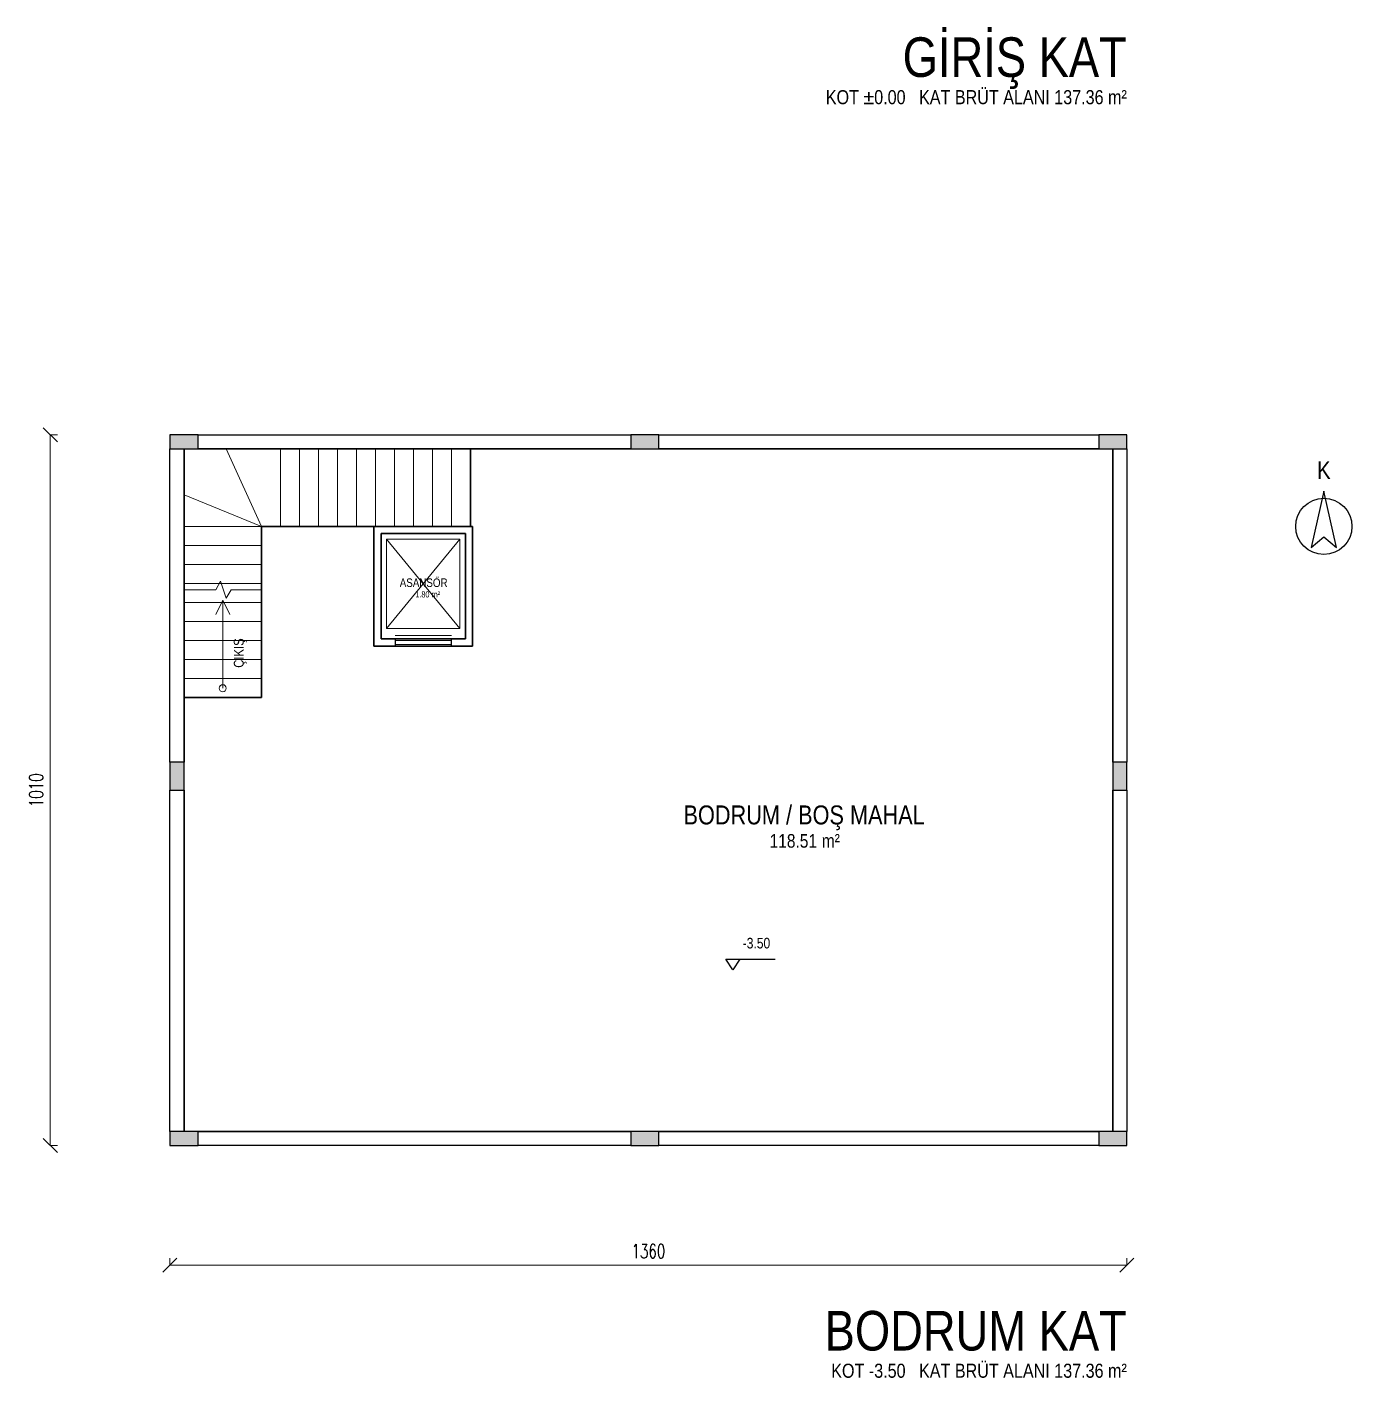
# Model space of a CAD drawing. Header units: centimetres. Extents: x -350 to 1680, y -2140 to 2963.
# Drawn here: x -203 to 1680, y -2140 to -220 of the extents above; entities that cross this region are included whole.
import ezdxf
from ezdxf.enums import TextEntityAlignment as Align

# ---------------------------------------------------------------- set-up
doc = ezdxf.new("R2010")
doc.units = ezdxf.units.CM
doc.layers.get('0').update_dxf_attribs({"color": 5, "lineweight": 0})
doc.layers.add('0_IFC_Area', color=100, linetype='Continuous', plot=False)
for name, color, linetype in [('0_IFC_Dimension', 3, 'Continuous'), ('0_IFC_Elevation_5', 252, 'Continuous'), ('0_IFC_Hatch_Structure', 251, 'Continuous'), ('0_IFC_Room_Text(No)_100', 12, 'Continuous'), ('0_IFC_Stair_Text', 221, 'Continuous'), ('0_IFC_Text_Explanation_100', 231, 'Continuous'), ('1_IFC_Concrete_Section', 50, 'Continuous'), ('1_IFC_Door', 83, 'Continuous'), ('2_IFC_Handrail', 181, 'Continuous'), ('2_IFC_Wall', 130, 'Continuous')]:
    doc.layers.add(name, color=color, linetype=linetype)
doc.layers.add('1_IFC_Stair', color=210, linetype='Continuous', lineweight=13)
doc.styles.add('IFC_TEXT', font='ARIALN.TTF')
doc.styles.add('IFC_TEXT_DIM', font='romans.shx', dxfattribs={"width": 0.7})
doc.dimstyles.new('IFC_Dim100', dxfattribs={"dimtxt": 20, "dimasz": 20, "dimexe": 0.00125, "dimexo": 0.000625, "dimgap": 10, "dimtad": 1, "dimrnd": 0.5, "dimzin": 9, "dimtxsty": 'IFC_TEXT_DIM', "dimblk": 'OBLIQUE', "dimcen": -2.5, "dimclrd": 256, "dimclre": 256, "dimclrt": 256, "dimazin": 3, "dimtfac": 1, "dimtix": 1, "dimtmove": 1, "dimatfit": 3, "dimfxl": 10, "dimfxlon": 1, "dimtfillclr": 256, "dimlwd": -1, "dimlwe": 5})

# ---------------------------------------------------------------- blocks, each defined once
blk = doc.blocks.new('0_IFC_ROOM_TEXT_50')
at = {"layer": '0_IFC_Room_Text(No)_100', "insert": (13.22, -38.45), "char_height": 9.625, "attachment_point": 1, "style": 'IFC_TEXT'}
blk.add_mtext_dynamic_manual_height_columns('m²', width=16.6949, gutter_width=6.88, heights=[0], dxfattribs=at)
at = {"layer": '0_IFC_Room_Text(No)_100', "style": 'IFC_TEXT'}
blk.add_attdef('ROOM_NAME', text='', height=13.47, dxfattribs=at).set_placement((0.68, -24.84), align=Align.MIDDLE_CENTER)
blk.add_attdef('AREA', text='', height=9.62, dxfattribs=at).set_placement((9.85, -48.1), align=Align.RIGHT)
at = {"layer": '0_IFC_Text_Explanation_100', "style": 'IFC_TEXT', "flags": 1}
for tag, p in [('DÖŞEME:', (-41.09, -62.82)), ('DUVAR:', (-41.09, -73.92)), ('TAVAN:', (-41.09, -85.18))]:
    blk.add_attdef(tag, p, '', height=7.7, dxfattribs=at)
blk = doc.blocks.new('IFC_ASANSOR_KABIN_120x150')
at = {"layer": '1_IFC_Stair'}
for p, q in [((8, 15), (112, 142)), ((8, 142), (112, 15))]:
    blk.add_line(p, q, dxfattribs=at)
blk.add_lwpolyline([(8, 15), (112, 15), (112, 142), (8, 142)], close=True, dxfattribs=at)
blk.add_lwpolyline([(20, 5), (100, 5)], dxfattribs=at)
blk = doc.blocks.new('_Oblique')
at = {"color": 0, "linetype": 'ByBlock', "lineweight": -2}
blk.add_line((-0.5, -0.5), (0.5, 0.5), dxfattribs=at)

msp = doc.modelspace()

# ---------------------------------------------------------------- hatches: boundary and pattern name
at = {"layer": '0_IFC_Hatch_Structure'}
for points in [[(40, -820), (40, -800), (0, -800), (0, -820)], [(695, -820), (695, -800), (655, -800), (655, -820)], [(1360, -820), (1360, -800), (1320, -800), (1320, -820)], [(20, -1305), (20, -1265), (0, -1265), (0, -1305)], [(1360, -1305), (1360, -1265), (1340, -1265), (1340, -1305)], [(40, -1810), (40, -1790), (0, -1790), (0, -1810)], [(695, -1810), (695, -1790), (655, -1790), (655, -1810)], [(1360, -1810), (1360, -1790), (1320, -1790), (1320, -1810)]]:
    msp.add_hatch(color=256, dxfattribs=at).paths.add_polyline_path(points)

# ---------------------------------------------------------------- linework, layer by layer
at = {"layer": '0_IFC_Area'}
for points in [[(20, -930), (20, -820), (427, -820), (427, -930), (290, -930), (130, -930), (130, -1173), (20, -1173)], [(20, -1790), (20, -1173), (130, -1173), (130, -930), (290, -930), (290, -940), (290, -1090), (290, -1100), (430, -1100), (430, -1090), (430, -940), (430, -930), (427, -930), (427, -820), (1340, -820), (1340, -1790)], [(300, -1090), (300, -940), (420, -940), (420, -1090)]]:
    msp.add_lwpolyline(points, close=True, dxfattribs=at)
at = {"layer": '0_IFC_Elevation_5'}
msp.add_lwpolyline([(790, -1545), (810, -1545), (800, -1560)], close=True, dxfattribs=at)
msp.add_lwpolyline([(800, -1545), (860, -1545)], dxfattribs=at)
at = {"layer": '0_IFC_Text_Explanation_100'}
msp.add_lwpolyline([(1640, -880), (1622, -960), (1640, -945), (1658, -960)], close=True, dxfattribs=at)
msp.add_circle((1640, -930), 40, dxfattribs=at)
at = {"layer": '1_IFC_Concrete_Section'}
for points in [[(40, -820), (40, -800), (0, -800), (0, -820)], [(695, -820), (695, -800), (655, -800), (655, -820)], [(1360, -820), (1360, -800), (1320, -800), (1320, -820)], [(20, -1305), (20, -1265), (0, -1265), (0, -1305)], [(1360, -1305), (1360, -1265), (1340, -1265), (1340, -1305)], [(40, -1810), (40, -1790), (0, -1790), (0, -1810)], [(695, -1810), (695, -1790), (655, -1790), (655, -1810)], [(1360, -1810), (1360, -1790), (1320, -1790), (1320, -1810)]]:
    msp.add_lwpolyline(points, close=True, dxfattribs=at)
at = {"layer": '1_IFC_Door'}
msp.add_lwpolyline([(320, -1098), (400, -1098), (400, -1092), (320, -1092)], close=True, dxfattribs=at)
at = {"layer": '1_IFC_Stair'}
msp.add_lwpolyline([(20, -1173), (130, -1173), (130, -930), (427, -930), (427, -820), (20, -820)], close=True, dxfattribs=at)
for points in [[(130, -930), (80, -820)], [(157, -930), (157, -820)], [(184, -930), (184, -820)], [(211, -930), (211, -820)], [(238, -930), (238, -820)], [(265, -930), (265, -820)], [(292, -930), (292, -820)], [(319, -930), (319, -820)], [(346, -930), (346, -820)], [(373, -930), (373, -820)], [(400, -930), (400, -820)], [(130, -930), (20, -885)], [(20, -930), (130, -930)], [(20, -957), (130, -957)], [(20, -984), (130, -984)], [(20, -1020), (65, -1020), (72, -1008), (80, -1032), (87, -1020), (130, -1020)], [(20, -1011), (130, -1011)], [(65, -1055), (75, -1035), (85, -1055)], [(75, -1160), (75, -1035)], [(20, -1038), (130, -1038)], [(20, -1065), (130, -1065)], [(20, -1092), (130, -1092)], [(20, -1119), (130, -1119)], [(20, -1146), (130, -1146)]]:
    msp.add_lwpolyline(points, dxfattribs=at)
msp.add_circle((75, -1160), 5, dxfattribs=at)
at = {"layer": '2_IFC_Handrail'}
msp.add_lwpolyline([(130, -1173), (130, -930), (290, -930)], dxfattribs=at)
at = {"layer": '2_IFC_Wall'}
for points in [[(655, -800), (655, -820), (40, -820), (40, -800)], [(1320, -800), (1320, -820), (695, -820), (695, -800)], [(0, -820), (20, -820), (20, -1265), (0, -1265)], [(1360, -1265), (1340, -1265), (1340, -820), (1360, -820)], [(290, -930), (430, -930), (430, -940), (430, -1090), (430, -1100), (400, -1100), (400, -1090), (420, -1090), (420, -940), (300, -940), (300, -1090), (320, -1090), (320, -1100), (290, -1100), (290, -1090), (290, -940)], [(0, -1305), (20, -1305), (20, -1790), (0, -1790)], [(1360, -1790), (1340, -1790), (1340, -1305), (1360, -1305)], [(40, -1810), (40, -1790), (655, -1790), (655, -1810)], [(695, -1810), (695, -1790), (1320, -1790), (1320, -1810)]]:
    msp.add_lwpolyline(points, close=True, dxfattribs=at)

# ---------------------------------------------------------------- block references
msp.add_blockref('IFC_ASANSOR_KABIN_120x150', (300, -1090))
for p, xscale, yscale, values in [((360, -987.68), 0.9, 0.9, {'ROOM_NAME': 'ASANSÖR', 'AREA': '1.80'}), ((900, -1290.4), 2, 2, {'ROOM_NAME': 'BODRUM / BOŞ MAHAL', 'AREA': '118.51'})]:
    msp.add_blockref('0_IFC_ROOM_TEXT_50', p, dxfattribs=dict(xscale=xscale, yscale=yscale)).add_auto_attribs(values)

# ---------------------------------------------------------------- texts
at = {"layer": '0_IFC_Stair_Text', "char_height": 56.25, "attachment_point": 3, "style": 'IFC_TEXT'}
for s, insert in [('GİRİŞ KAT', (1360, -235)), ('BODRUM KAT', (1360, -2045))]:
    msp.add_mtext(s, dxfattribs=dict(at, insert=insert))
at = {"layer": '0_IFC_Stair_Text', "insert": (100, -1110), "char_height": 14, "attachment_point": 5, "rotation": 90, "style": 'IFC_TEXT'}
msp.add_mtext('ÇIKIŞ', dxfattribs=at)
at = {"layer": '0_IFC_Text_Explanation_100', "style": 'IFC_TEXT'}
for s, insert, char_height, attachment_point in [('KOT ±0.00   KAT BRÜT ALANI 137.36 m²', (1360, -310), 20, 3), ('K', (1640, -850), 25, 5), ('-3.50', (814, -1530), 15, 7), ('KOT -3.50   KAT BRÜT ALANI 137.36 m²', (1360, -2120), 20, 3)]:
    msp.add_mtext(s, dxfattribs=dict(at, insert=insert, char_height=char_height, attachment_point=attachment_point))

# ---------------------------------------------------------------- dimensions: what is measured, and where the dimension line sits
at = {"layer": '0_IFC_Dimension'}
msp.add_linear_dim(base=(-170, -1810), p1=(0, -1810), p2=(0, -800), angle=90, dimstyle='IFC_Dim100', override={"dimclrd": 0, "dimclre": 0}, dxfattribs=at).render()
msp.add_linear_dim(base=(0, -1980), p1=(0, -1810), p2=(1360, -1810), dimstyle='IFC_Dim100', override={"dimclrd": 0, "dimclre": 0}, dxfattribs=at).render()

doc.saveas('drawing.dxf')
